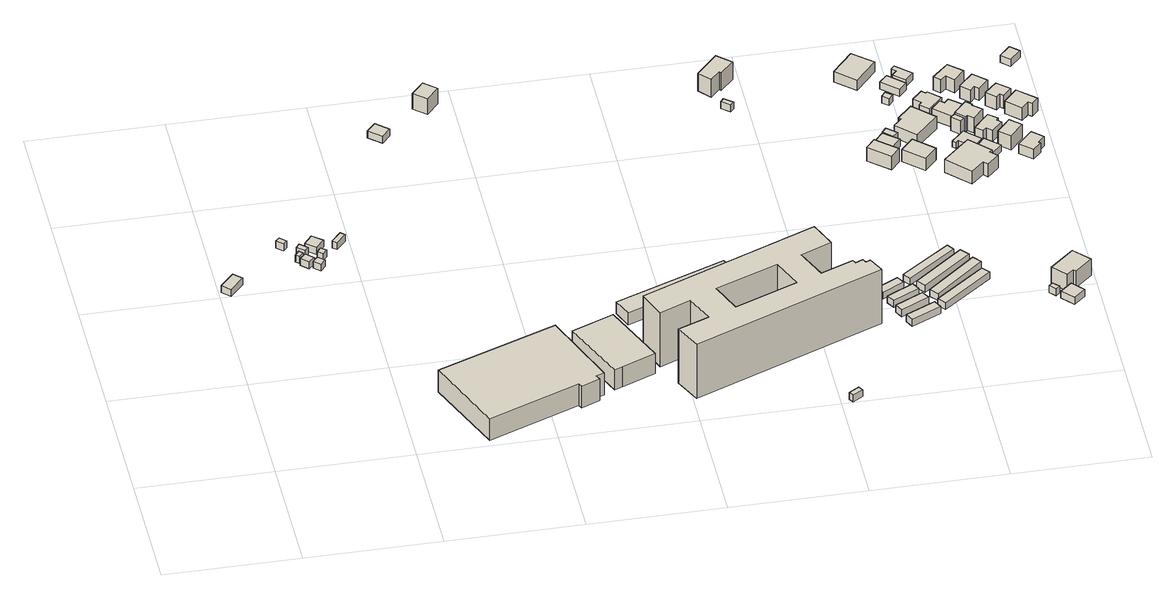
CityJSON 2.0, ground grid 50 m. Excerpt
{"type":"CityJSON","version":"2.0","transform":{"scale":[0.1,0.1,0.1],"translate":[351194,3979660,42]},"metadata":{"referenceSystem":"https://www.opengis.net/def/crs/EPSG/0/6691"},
"CityObjects":{
"building1":{"type":"Building","attributes":{"measuredHeight":3},"geometry":[{"type":"Solid","lod":"1","boundaries":[[[[0,1,2,3]],[[2,4,5,3]],[[1,6,4,2]],[[0,7,6,1]],[[3,5,7,0]],[[4,6,7,5]]]]}]},
"building2":{"type":"Building","attributes":{"measuredHeight":3},"geometry":[{"type":"Solid","lod":"1","boundaries":[[[[8,9,10,11]],[[10,12,13,11]],[[9,14,12,10]],[[8,15,14,9]],[[11,13,15,8]],[[12,14,15,13]]]]}]},
"building3":{"type":"Building","attributes":{"measuredHeight":3},"geometry":[{"type":"Solid","lod":"1","boundaries":[[[[16,17,18,19]],[[18,20,21,19]],[[17,22,20,18]],[[16,23,22,17]],[[19,21,23,16]],[[20,22,23,21]]]]}]},
"building4":{"type":"Building","attributes":{"measuredHeight":3},"geometry":[{"type":"Solid","lod":"1","boundaries":[[[[24,25,26,27]],[[26,28,29,27]],[[25,30,28,26]],[[24,31,30,25]],[[27,29,31,24]],[[28,30,31,29]]]]}]},
"building5":{"type":"Building","attributes":{"measuredHeight":3},"geometry":[{"type":"Solid","lod":"1","boundaries":[[[[32,33,34,35]],[[34,36,37,35]],[[33,38,36,34]],[[32,39,38,33]],[[35,37,39,32]],[[36,38,39,37]]]]}]},
"building6":{"type":"Building","attributes":{"measuredHeight":3},"geometry":[{"type":"Solid","lod":"1","boundaries":[[[[40,41,42,43]],[[42,44,45,43]],[[41,46,44,42]],[[40,47,46,41]],[[43,45,47,40]],[[44,46,47,45]]]]}]},
"building7":{"type":"Building","attributes":{"measuredHeight":3},"geometry":[{"type":"Solid","lod":"1","boundaries":[[[[48,49,50,51]],[[50,52,53,51]],[[49,54,52,50]],[[48,55,54,49]],[[51,53,55,48]],[[52,54,55,53]]]]}]},
"building8":{"type":"Building","attributes":{"measuredHeight":3},"geometry":[{"type":"Solid","lod":"1","boundaries":[[[[56,57,58,59]],[[58,60,61,59]],[[57,62,60,58]],[[56,63,62,57]],[[59,61,63,56]],[[60,62,63,61]]]]}]},
"building9":{"type":"Building","attributes":{"measuredHeight":3},"geometry":[{"type":"Solid","lod":"1","boundaries":[[[[64,65,66,67]],[[66,68,69,67]],[[65,70,68,66]],[[64,71,70,65]],[[67,69,71,64]],[[68,70,71,69]]]]}]},
"building10":{"type":"Building","attributes":{"measuredHeight":13.1},"geometry":[{"type":"Solid","lod":"1","boundaries":[[[[72,73,74,75,76,77,78,79]],[[78,80,81,79]],[[77,82,80,78]],[[76,83,82,77]],[[75,84,83,76]],[[74,85,84,75]],[[73,86,85,74]],[[72,87,86,73]],[[79,81,87,72]],[[80,82,83,84,85,86,87,81]]]]}]},
"building11":{"type":"Building","attributes":{"measuredHeight":3},"geometry":[{"type":"Solid","lod":"1","boundaries":[[[[88,89,90,91]],[[90,92,93,91]],[[89,94,92,90]],[[88,95,94,89]],[[91,93,95,88]],[[92,94,95,93]]]]}]},
"building12":{"type":"Building","attributes":{"measuredHeight":10.9},"geometry":[{"type":"Solid","lod":"1","boundaries":[[[[96,97,98,99,100]],[[99,101,102,100]],[[98,103,101,99]],[[97,104,103,98]],[[96,105,104,97]],[[100,102,105,96]],[[101,103,104,105,102]]]]}]},
"building13":{"type":"Building","attributes":{"measuredHeight":7.6},"geometry":[{"type":"Solid","lod":"1","boundaries":[[[[106,107,108,109]],[[108,110,111,109]],[[107,112,110,108]],[[106,113,112,107]],[[109,111,113,106]],[[110,112,113,111]]]]}]},
"building14":{"type":"Building","attributes":{"measuredHeight":7},"geometry":[{"type":"Solid","lod":"1","boundaries":[[[[114,115,116,117]],[[116,118,119,117]],[[115,120,118,116]],[[114,121,120,115]],[[117,119,121,114]],[[118,120,121,119]]]]}]},
"building15":{"type":"Building","attributes":{"measuredHeight":23.7},"geometry":[{"type":"Solid","lod":"1","boundaries":[[[[122,123,124,125,126,127,128,129,130,131,132,133,134,135,136,137],[138,139,140,141]],[[136,142,143,137]],[[135,144,142,136]],[[134,145,144,135]],[[133,146,145,134]],[[132,147,146,133]],[[131,148,147,132]],[[130,149,148,131]],[[129,150,149,130]],[[128,151,150,129]],[[127,152,151,128]],[[126,153,152,127]],[[125,154,153,126]],[[124,155,154,125]],[[123,156,155,124]],[[122,157,156,123]],[[137,143,157,122]],[[140,158,159,141]],[[139,160,158,140]],[[138,161,160,139]],[[141,159,161,138]],[[142,144,145,146,147,148,149,150,151,152,153,154,155,156,157,143],[158,160,161,159]]]]}]},
"building16":{"type":"Building","attributes":{"measuredHeight":3},"geometry":[{"type":"Solid","lod":"1","boundaries":[[[[162,163,164,165]],[[164,166,167,165]],[[163,168,166,164]],[[162,169,168,163]],[[165,167,169,162]],[[166,168,169,167]]]]}]},
"building17":{"type":"Building","attributes":{"measuredHeight":3},"geometry":[{"type":"Solid","lod":"1","boundaries":[[[[170,171,172,173]],[[172,174,175,173]],[[171,176,174,172]],[[170,177,176,171]],[[173,175,177,170]],[[174,176,177,175]]]]}]},
"building18":{"type":"Building","attributes":{"measuredHeight":3},"geometry":[{"type":"Solid","lod":"1","boundaries":[[[[178,179,180,181]],[[180,182,183,181]],[[179,184,182,180]],[[178,185,184,179]],[[181,183,185,178]],[[182,184,185,183]]]]}]},
"building19":{"type":"Building","attributes":{"measuredHeight":9.6},"geometry":[{"type":"Solid","lod":"1","boundaries":[[[[186,187,188,189,190,191]],[[190,192,193,191]],[[189,194,192,190]],[[188,195,194,189]],[[187,196,195,188]],[[186,197,196,187]],[[191,193,197,186]],[[192,194,195,196,197,193]]]]}]},
"building20":{"type":"Building","attributes":{"measuredHeight":3},"geometry":[{"type":"Solid","lod":"1","boundaries":[[[[198,199,200,201]],[[200,202,203,201]],[[199,204,202,200]],[[198,205,204,199]],[[201,203,205,198]],[[202,204,205,203]]]]}]},
"building21":{"type":"Building","attributes":{"measuredHeight":3},"geometry":[{"type":"Solid","lod":"1","boundaries":[[[[206,207,208,209]],[[208,210,211,209]],[[207,212,210,208]],[[206,213,212,207]],[[209,211,213,206]],[[210,212,213,211]]]]}]},
"building22":{"type":"Building","attributes":{"measuredHeight":3},"geometry":[{"type":"Solid","lod":"1","boundaries":[[[[214,215,216,217]],[[216,218,219,217]],[[215,220,218,216]],[[214,221,220,215]],[[217,219,221,214]],[[218,220,221,219]]]]}]},
"building23":{"type":"Building","attributes":{"measuredHeight":3},"geometry":[{"type":"Solid","lod":"1","boundaries":[[[[222,223,224,225]],[[224,226,227,225]],[[223,228,226,224]],[[222,229,228,223]],[[225,227,229,222]],[[226,228,229,227]]]]}]},
"building24":{"type":"Building","attributes":{"measuredHeight":3},"geometry":[{"type":"Solid","lod":"1","boundaries":[[[[230,231,232,233]],[[232,234,235,233]],[[231,236,234,232]],[[230,237,236,231]],[[233,235,237,230]],[[234,236,237,235]]]]}]},
"building25":{"type":"Building","attributes":{"measuredHeight":3},"geometry":[{"type":"Solid","lod":"1","boundaries":[[[[238,239,240,241]],[[240,242,243,241]],[[239,244,242,240]],[[238,245,244,239]],[[241,243,245,238]],[[242,244,245,243]]]]}]},
"building26":{"type":"Building","attributes":{"measuredHeight":3},"geometry":[{"type":"Solid","lod":"1","boundaries":[[[[246,247,248,249]],[[248,250,251,249]],[[247,252,250,248]],[[246,253,252,247]],[[249,251,253,246]],[[250,252,253,251]]]]}]},
"building27":{"type":"Building","attributes":{"measuredHeight":7.2},"geometry":[{"type":"Solid","lod":"1","boundaries":[[[[254,255,256,257]],[[256,258,259,257]],[[255,260,258,256]],[[254,261,260,255]],[[257,259,261,254]],[[258,260,261,259]]]]}]},
"building28":{"type":"Building","attributes":{"measuredHeight":3.2},"geometry":[{"type":"Solid","lod":"1","boundaries":[[[[262,263,264,265]],[[264,266,267,265]],[[263,268,266,264]],[[262,269,268,263]],[[265,267,269,262]],[[266,268,269,267]]]]}]},
"building29":{"type":"Building","attributes":{"measuredHeight":3},"geometry":[{"type":"Solid","lod":"1","boundaries":[[[[270,271,272,273]],[[272,274,275,273]],[[271,276,274,272]],[[270,277,276,271]],[[273,275,277,270]],[[274,276,277,275]]]]}]},
"building30":{"type":"Building","attributes":{"measuredHeight":7.4},"geometry":[{"type":"Solid","lod":"1","boundaries":[[[[278,279,280,281]],[[280,282,283,281]],[[279,284,282,280]],[[278,285,284,279]],[[281,283,285,278]],[[282,284,285,283]]]]}]},
"building31":{"type":"Building","attributes":{"measuredHeight":5.8},"geometry":[{"type":"Solid","lod":"1","boundaries":[[[[286,287,288,289]],[[288,290,291,289]],[[287,292,290,288]],[[286,293,292,287]],[[289,291,293,286]],[[290,292,293,291]]]]}]},
"building32":{"type":"Building","attributes":{"measuredHeight":3},"geometry":[{"type":"Solid","lod":"1","boundaries":[[[[294,295,296,297]],[[296,298,299,297]],[[295,300,298,296]],[[294,301,300,295]],[[297,299,301,294]],[[298,300,301,299]]]]}]},
"building33":{"type":"Building","attributes":{"measuredHeight":3},"geometry":[{"type":"Solid","lod":"1","boundaries":[[[[302,303,304,305]],[[304,306,307,305]],[[303,308,306,304]],[[302,309,308,303]],[[305,307,309,302]],[[306,308,309,307]]]]}]},
"building34":{"type":"Building","attributes":{"measuredHeight":7.4},"geometry":[{"type":"Solid","lod":"1","boundaries":[[[[310,311,312,313,314,315]],[[314,316,317,315]],[[313,318,316,314]],[[312,319,318,313]],[[311,320,319,312]],[[310,321,320,311]],[[315,317,321,310]],[[316,318,319,320,321,317]]]]}]},
"building35":{"type":"Building","attributes":{"measuredHeight":3},"geometry":[{"type":"Solid","lod":"1","boundaries":[[[[322,323,324,325]],[[324,326,327,325]],[[323,328,326,324]],[[322,329,328,323]],[[325,327,329,322]],[[326,328,329,327]]]]}]},
"building36":{"type":"Building","attributes":{"measuredHeight":3},"geometry":[{"type":"Solid","lod":"1","boundaries":[[[[330,331,332,333]],[[332,334,335,333]],[[331,336,334,332]],[[330,337,336,331]],[[333,335,337,330]],[[334,336,337,335]]]]}]},
"building37":{"type":"Building","attributes":{"measuredHeight":8.3},"geometry":[{"type":"Solid","lod":"1","boundaries":[[[[338,339,340,341,342,343,344,345]],[[344,346,347,345]],[[343,348,346,344]],[[342,349,348,343]],[[341,350,349,342]],[[340,351,350,341]],[[339,352,351,340]],[[338,353,352,339]],[[345,347,353,338]],[[346,348,349,350,351,352,353,347]]]]}]},
"building38":{"type":"Building","attributes":{"measuredHeight":7.9},"geometry":[{"type":"Solid","lod":"1","boundaries":[[[[354,355,356,357,358,359]],[[358,360,361,359]],[[357,362,360,358]],[[356,363,362,357]],[[355,364,363,356]],[[354,365,364,355]],[[359,361,365,354]],[[360,362,363,364,365,361]]]]}]},
"building39":{"type":"Building","attributes":{"measuredHeight":7.1},"geometry":[{"type":"Solid","lod":"1","boundaries":[[[[366,367,368,369,370,371,372,373]],[[372,374,375,373]],[[371,376,374,372]],[[370,377,376,371]],[[369,378,377,370]],[[368,379,378,369]],[[367,380,379,368]],[[366,381,380,367]],[[373,375,381,366]],[[374,376,377,378,379,380,381,375]]]]}]},
"building40":{"type":"Building","attributes":{"measuredHeight":3},"geometry":[{"type":"Solid","lod":"1","boundaries":[[[[382,383,384,385,386,387]],[[386,388,389,387]],[[385,390,388,386]],[[384,391,390,385]],[[383,392,391,384]],[[382,393,392,383]],[[387,389,393,382]],[[388,390,391,392,393,389]]]]}]},
"building41":{"type":"Building","attributes":{"measuredHeight":2.5},"geometry":[{"type":"Solid","lod":"1","boundaries":[[[[394,395,396,397,398,399]],[[398,400,401,399]],[[397,402,400,398]],[[396,403,402,397]],[[395,404,403,396]],[[394,405,404,395]],[[399,401,405,394]],[[400,402,403,404,405,401]]]]}]},
"building42":{"type":"Building","attributes":{"measuredHeight":5.9},"geometry":[{"type":"Solid","lod":"1","boundaries":[[[[406,407,408,409]],[[408,410,411,409]],[[407,412,410,408]],[[406,413,412,407]],[[409,411,413,406]],[[410,412,413,411]]]]}]},
"building43":{"type":"Building","attributes":{"measuredHeight":7.2},"geometry":[{"type":"Solid","lod":"1","boundaries":[[[[414,415,416,417,418,419]],[[418,420,421,419]],[[417,422,420,418]],[[416,423,422,417]],[[415,424,423,416]],[[414,425,424,415]],[[419,421,425,414]],[[420,422,423,424,425,421]]]]}]},
"building44":{"type":"Building","attributes":{"measuredHeight":3},"geometry":[{"type":"Solid","lod":"1","boundaries":[[[[426,427,428,429]],[[428,430,431,429]],[[427,432,430,428]],[[426,433,432,427]],[[429,431,433,426]],[[430,432,433,431]]]]}]},
"building45":{"type":"Building","attributes":{"measuredHeight":7.5},"geometry":[{"type":"Solid","lod":"1","boundaries":[[[[434,435,436,437,438,439,440,441]],[[440,442,443,441]],[[439,444,442,440]],[[438,445,444,439]],[[437,446,445,438]],[[436,447,446,437]],[[435,448,447,436]],[[434,449,448,435]],[[441,443,449,434]],[[442,444,445,446,447,448,449,443]]]]}]},
"building46":{"type":"Building","attributes":{"measuredHeight":4.8},"geometry":[{"type":"Solid","lod":"1","boundaries":[[[[450,451,452,453,454,455,456,457]],[[456,458,459,457]],[[455,460,458,456]],[[454,461,460,455]],[[453,462,461,454]],[[452,463,462,453]],[[451,464,463,452]],[[450,465,464,451]],[[457,459,465,450]],[[458,460,461,462,463,464,465,459]]]]}]},
"building47":{"type":"Building","attributes":{"measuredHeight":7.8},"geometry":[{"type":"Solid","lod":"1","boundaries":[[[[466,467,468,469,470,471]],[[470,472,473,471]],[[469,474,472,470]],[[468,475,474,469]],[[467,476,475,468]],[[466,477,476,467]],[[471,473,477,466]],[[472,474,475,476,477,473]]]]}]},
"building48":{"type":"Building","attributes":{"measuredHeight":7.4},"geometry":[{"type":"Solid","lod":"1","boundaries":[[[[478,479,480,481]],[[480,482,483,481]],[[479,484,482,480]],[[478,485,484,479]],[[481,483,485,478]],[[482,484,485,483]]]]}]},
"building49":{"type":"Building","attributes":{"measuredHeight":7.7},"geometry":[{"type":"Solid","lod":"1","boundaries":[[[[486,487,488,489,490,491]],[[490,492,493,491]],[[489,494,492,490]],[[488,495,494,489]],[[487,496,495,488]],[[486,497,496,487]],[[491,493,497,486]],[[492,494,495,496,497,493]]]]}]},
"building50":{"type":"Building","attributes":{"measuredHeight":4.2},"geometry":[{"type":"Solid","lod":"1","boundaries":[[[[498,499,500,501,502,503]],[[502,504,505,503]],[[501,506,504,502]],[[500,507,506,501]],[[499,508,507,500]],[[498,509,508,499]],[[503,505,509,498]],[[504,506,507,508,509,505]]]]}]},
"building51":{"type":"Building","attributes":{"measuredHeight":7.5},"geometry":[{"type":"Solid","lod":"1","boundaries":[[[[510,511,512,513,514,515]],[[514,516,517,515]],[[513,518,516,514]],[[512,519,518,513]],[[511,520,519,512]],[[510,521,520,511]],[[515,517,521,510]],[[516,518,519,520,521,517]]]]}]},
"building52":{"type":"Building","attributes":{"measuredHeight":7.6},"geometry":[{"type":"Solid","lod":"1","boundaries":[[[[522,523,524,525,526,527]],[[526,528,529,527]],[[525,530,528,526]],[[524,531,530,525]],[[523,532,531,524]],[[522,533,532,523]],[[527,529,533,522]],[[528,530,531,532,533,529]]]]}]},
"building53":{"type":"Building","attributes":{"measuredHeight":3},"geometry":[{"type":"Solid","lod":"1","boundaries":[[[[534,535,536,537]],[[536,538,539,537]],[[535,540,538,536]],[[534,541,540,535]],[[537,539,541,534]],[[538,540,541,539]]]]}]}
},
"vertices":[
[89,1051,8],[37,993,8],[8,1023,8],[60,1079,8],[8,1023,38],[60,1079,38],[37,993,38],[89,1051,38],
[280,1229,7],[265,1213,7],[242,1236,7],[257,1251,7],[242,1236,37],[257,1251,37],[265,1213,37],[280,1229,37],
[323,1152,7],[307,1133,7],[294,1145,7],[310,1164,7],[294,1145,37],[310,1164,37],[307,1133,37],[323,1152,37],
[355,1119,7],[334,1097,7],[307,1123,7],[328,1145,7],[307,1123,37],[328,1145,37],[334,1097,37],[355,1119,37],
[346,1178,7],[332,1163,7],[305,1187,7],[319,1203,7],[305,1187,37],[319,1203,37],[332,1163,37],[346,1178,37],
[390,1099,7],[371,1076,7],[347,1098,7],[366,1120,7],[347,1098,37],[366,1120,37],[371,1076,37],[390,1099,37],
[406,1151,8],[390,1132,8],[371,1148,8],[387,1167,8],[371,1148,38],[387,1167,38],[390,1132,38],[406,1151,38],
[406,1211,6],[374,1173,6],[338,1204,6],[369,1242,6],[338,1204,36],[369,1242,36],[374,1173,36],[406,1211,36],
[486,1225,7],[450,1185,7],[434,1199,7],[470,1240,7],[434,1199,37],[470,1240,37],[450,1185,37],[486,1225,37],
[1085,494,12],[1200,195,12],[1170,185,12],[1178,166,12],[1108,136,12],[1101,152,12],[761,17,12],[638,322,12],[761,17,107],[638,322,107],[1101,152,107],[1108,136,107],[1178,166,107],[1170,185,107],[1200,195,107],[1085,494,107],
[751,1782,7],[719,1746,7],[673,1787,7],[706,1823,7],[673,1787,37],[706,1823,37],[719,1746,37],[751,1782,37],
[1294,522,14],[1395,278,14],[1268,225,14],[1240,213,14],[1138,458,14],[1240,213,102],[1138,458,102],[1268,225,102],[1395,278,102],[1294,522,102],
[948,1923,12],[902,1870,12],[856,1910,12],[902,1963,12],[856,1910,80],[902,1963,80],[902,1870,80],[948,1923,80],
[1738,796,13],[1765,726,13],[1356,566,13],[1328,637,13],[1356,566,65],[1328,637,65],[1765,726,65],[1738,796,65],
[2010,425,14],[2132,475,14],[2139,460,14],[2167,473,14],[2174,457,14],[2192,465,14],[2221,405,14],[1509,111,14],[1464,209,14],[1580,255,14],[1536,360,14],[1420,311,14],[1380,417,14],[2037,689,14],[2078,589,14],[1962,540,14],[1683,294,14],[1917,389,14],[1871,503,14],[1637,408,14],[2078,589,251],[1962,540,251],[2037,689,251],[1380,417,251],[1420,311,251],[1536,360,251],[1580,255,251],[1464,209,251],[1509,111,251],[2221,405,251],[2192,465,251],[2174,457,251],[2167,473,251],[2139,460,251],[2132,475,251],[2010,425,251],[1871,503,251],[1637,408,251],[1917,389,251],[1683,294,251],
[2069,45,2],[2079,27,2],[2041,4,2],[2031,21,2],[2041,4,32],[2031,21,32],[2079,27,32],[2069,45,32],
[1950,1706,6],[1937,1692,6],[1907,1717,6],[1919,1732,6],[1907,1717,36],[1919,1732,36],[1937,1692,36],[1950,1706,36],
[2316,613,14],[2332,583,14],[2252,540,14],[2236,570,14],[2252,540,44],[2236,570,44],[2332,583,44],[2316,613,44],
[1980,1872,4],[1929,1818,4],[1922,1825,4],[1888,1788,4],[1849,1833,4],[1928,1919,4],[1849,1833,81],[1928,1919,81],[1888,1788,81],[1922,1825,81],[1929,1818,81],[1980,1872,81],
[2361,568,14],[2376,539,14],[2278,487,14],[2262,517,14],[2278,487,44],[2262,517,44],[2376,539,44],[2361,568,44],
[2385,515,13],[2401,485,13],[2296,430,13],[2280,461,13],[2296,430,43],[2280,461,43],[2401,485,43],[2385,515,43],
[2418,462,8],[2433,430,8],[2323,376,8],[2307,408,8],[2323,376,38],[2307,408,38],[2433,430,38],[2418,462,38],
[2521,765,10],[2540,738,10],[2360,605,10],[2340,632,10],[2360,605,40],[2340,632,40],[2540,738,40],[2521,765,40],
[2561,731,10],[2586,700,10],[2403,554,10],[2378,585,10],[2403,554,40],[2378,585,40],[2586,700,40],[2561,731,40],
[2595,678,12],[2619,649,12],[2437,498,12],[2413,527,12],[2437,498,42],[2413,527,42],[2619,649,42],[2595,678,42],
[2615,618,8],[2637,590,8],[2454,448,8],[2432,476,8],[2454,448,38],[2432,476,38],[2637,590,38],[2615,618,38],
[2422,1262,7],[2346,1328,7],[2380,1367,7],[2456,1300,7],[2380,1367,66],[2456,1300,66],[2346,1328,66],[2422,1262,66],
[2476,1386,7],[2427,1330,7],[2374,1376,7],[2422,1432,7],[2374,1376,39],[2422,1432,39],[2427,1330,39],[2476,1386,39],
[2475,1428,7],[2457,1409,7],[2423,1440,7],[2440,1459,7],[2423,1440,37],[2440,1459,37],[2457,1409,37],[2475,1428,37],
[2536,1233,9],[2464,1299,9],[2512,1350,9],[2583,1284,9],[2512,1350,61],[2583,1284,61],[2464,1299,61],[2536,1233,61],
[2469,1809,13],[2389,1718,13],[2318,1782,13],[2397,1872,13],[2318,1782,57],[2397,1872,57],[2389,1718,57],[2469,1809,57],
[2499,1639,8],[2483,1619,8],[2460,1639,8],[2476,1658,8],[2460,1639,38],[2476,1658,38],[2483,1619,38],[2499,1639,38],
[2836,470,22],[2857,447,22],[2842,434,22],[2821,457,22],[2842,434,52],[2821,457,52],[2857,447,52],[2836,470,52],
[2619,1459,7],[2533,1371,7],[2465,1439,7],[2496,1470,7],[2488,1478,7],[2543,1534,7],[2488,1478,61],[2543,1534,61],[2496,1470,61],[2465,1439,61],[2533,1371,61],[2619,1459,61],
[2900,458,21],[2939,413,21],[2895,375,21],[2856,420,21],[2895,375,51],[2856,420,51],[2939,413,51],[2900,458,51],
[2558,1695,8],[2528,1663,8],[2469,1718,8],[2499,1750,8],[2469,1718,38],[2499,1750,38],[2528,1663,38],[2558,1695,38],
[2699,1308,8],[2771,1234,8],[2761,1225,8],[2786,1199,8],[2743,1157,8],[2728,1173,8],[2681,1127,8],[2599,1212,8],[2681,1127,64],[2599,1212,64],[2728,1173,64],[2743,1157,64],[2786,1199,64],[2761,1225,64],[2771,1234,64],[2699,1308,64],
[2985,531,17],[2920,474,17],[2912,483,17],[2886,460,17],[2840,512,17],[2930,592,17],[2840,512,88],[2930,592,88],[2886,460,88],[2912,483,88],[2920,474,88],[2985,531,88],
[2606,1513,6],[2574,1543,6],[2583,1553,6],[2558,1578,6],[2596,1617,6],[2609,1604,6],[2615,1610,6],[2659,1567,6],[2615,1610,56],[2659,1567,56],[2609,1604,56],[2596,1617,56],[2558,1578,56],[2583,1553,56],[2574,1543,56],[2606,1513,56],
[2590,1746,9],[2558,1710,9],[2519,1747,9],[2537,1767,9],[2521,1782,9],[2535,1797,9],[2521,1782,39],[2535,1797,39],[2537,1767,39],[2519,1747,39],[2558,1710,39],[2590,1746,39],
[2758,1341,9],[2720,1301,9],[2674,1346,9],[2664,1335,9],[2652,1347,9],[2701,1397,9],[2652,1347,34],[2701,1397,34],[2664,1335,34],[2674,1346,34],[2720,1301,34],[2758,1341,34],
[2710,1426,8],[2695,1410,8],[2665,1439,8],[2681,1455,8],[2665,1439,67],[2681,1455,67],[2695,1410,67],[2710,1426,67],
[2676,1458,6],[2613,1514,6],[2648,1553,6],[2663,1539,6],[2679,1557,6],[2727,1515,6],[2679,1557,55],[2727,1515,55],[2663,1539,55],[2648,1553,55],[2613,1514,55],[2676,1458,55],
[2814,1288,9],[2776,1248,9],[2725,1295,9],[2762,1336,9],[2725,1295,39],[2762,1336,39],[2776,1248,39],[2814,1288,39],
[2743,1415,5],[2723,1433,5],[2717,1426,5],[2682,1457,5],[2730,1511,5],[2752,1492,5],[2748,1488,5],[2782,1458,5],[2748,1488,71],[2782,1458,71],[2752,1492,71],[2730,1511,71],[2682,1457,71],[2717,1426,71],[2723,1433,71],[2743,1415,71],
[2830,1421,5],[2823,1412,5],[2837,1399,5],[2797,1356,5],[2777,1374,5],[2765,1362,5],[2739,1385,5],[2798,1450,5],[2739,1385,52],[2798,1450,52],[2765,1362,52],[2777,1374,52],[2797,1356,52],[2837,1399,52],[2823,1412,52],[2830,1421,52],
[2693,1678,4],[2673,1659,4],[2651,1682,4],[2711,1741,4],[2761,1695,4],[2720,1651,4],[2761,1695,62],[2720,1651,62],[2711,1741,62],[2651,1682,62],[2673,1659,62],[2693,1678,62],
[2811,1332,4],[2861,1389,4],[2901,1353,4],[2851,1296,4],[2901,1353,66],[2851,1296,66],[2861,1389,66],[2811,1332,66],
[2796,1592,5],[2781,1605,5],[2764,1587,5],[2731,1619,5],[2786,1677,5],[2833,1632,5],[2786,1677,58],[2833,1632,58],[2731,1619,58],[2764,1587,58],[2781,1605,58],[2796,1592,58],
[2967,1297,4],[2942,1269,4],[2948,1263,4],[2918,1231,4],[2872,1273,4],[2928,1333,4],[2872,1273,46],[2928,1333,46],[2918,1231,46],[2948,1263,46],[2942,1269,46],[2967,1297,46],
[2870,1530,6],[2858,1541,6],[2845,1527,6],[2810,1559,6],[2857,1606,6],[2901,1566,6],[2857,1606,62],[2901,1566,62],[2810,1559,62],[2845,1527,62],[2858,1541,62],[2870,1530,62],
[2921,1453,5],[2868,1502,5],[2918,1557,5],[2983,1496,5],[2958,1469,5],[2946,1480,5],[2958,1469,60],[2946,1480,60],[2983,1496,60],[2918,1557,60],[2868,1502,60],[2921,1453,60],
[2981,1806,3],[2939,1762,3],[2908,1793,3],[2949,1836,3],[2908,1793,33],[2949,1836,33],[2939,1762,33],[2981,1806,33]
]}
